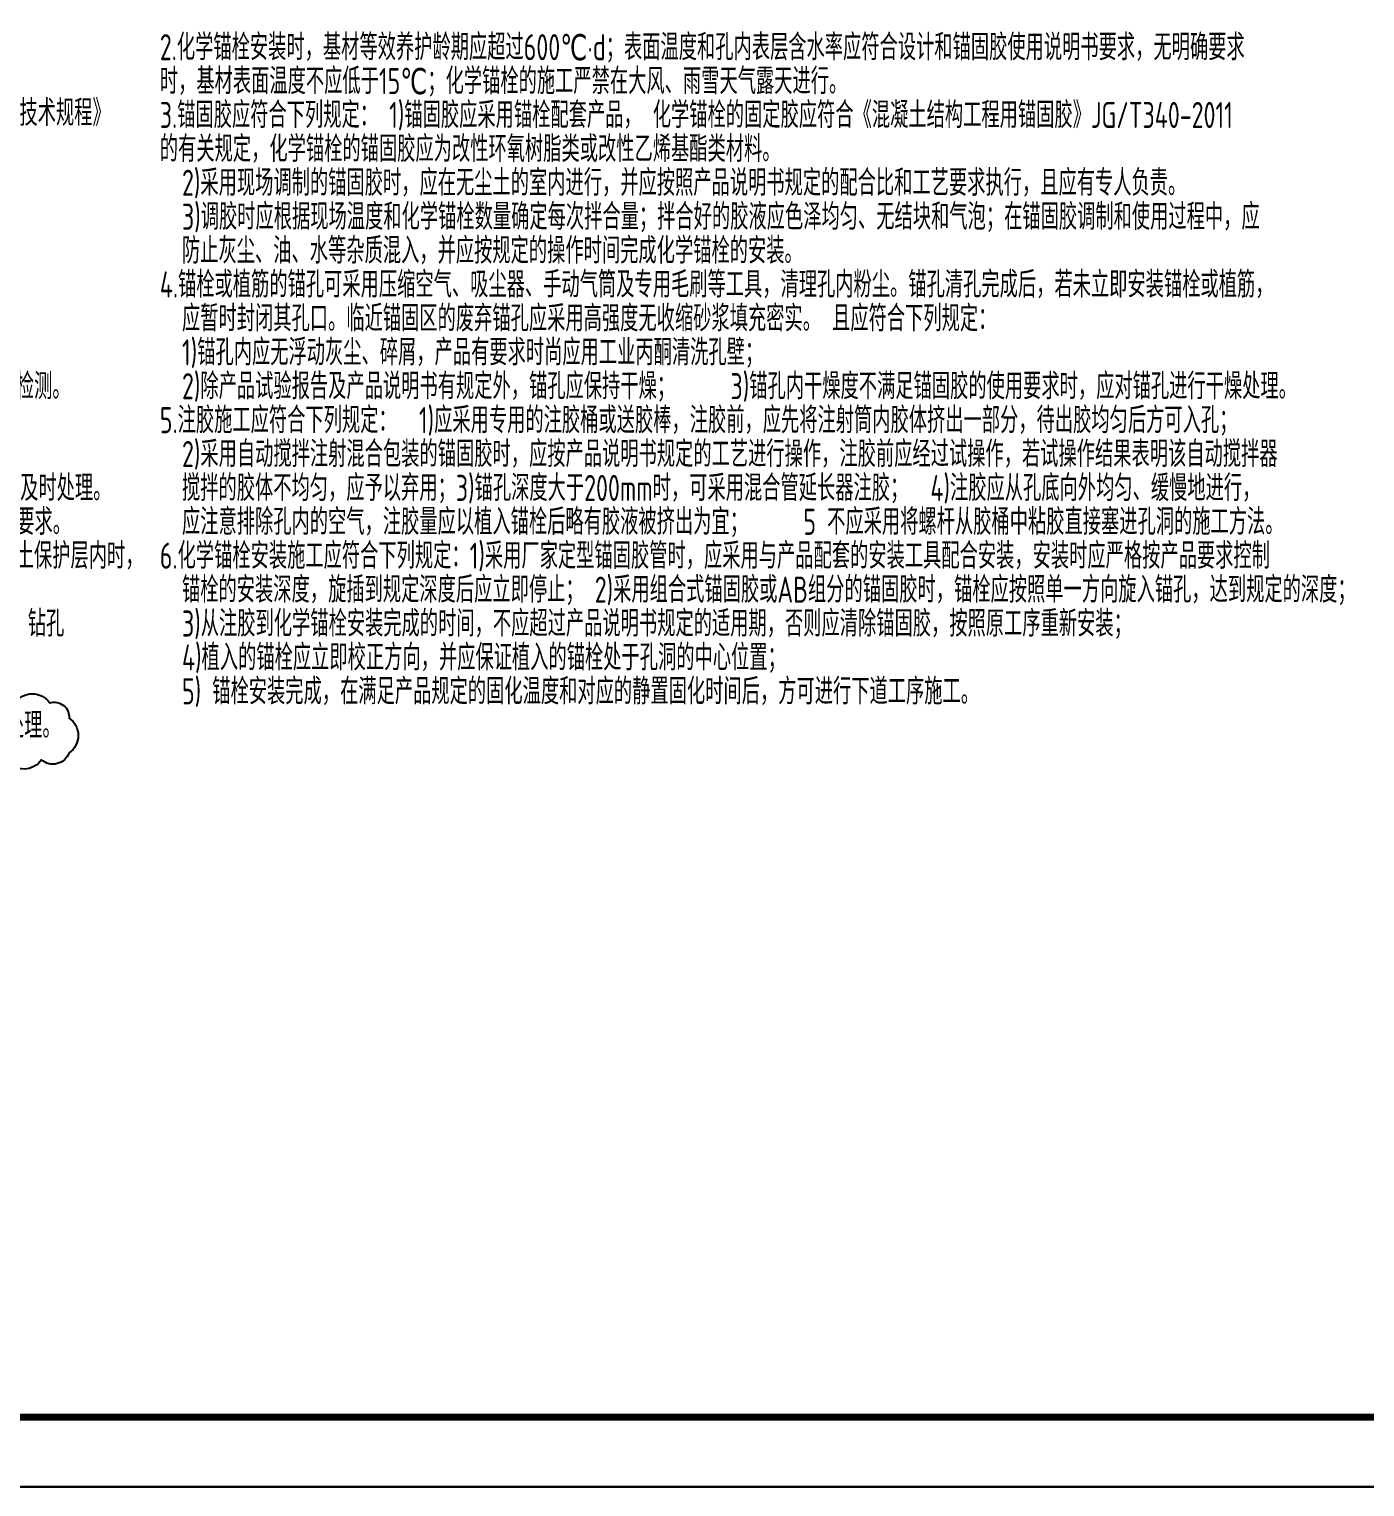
# Model space of a CAD drawing. Extents: x 498328 to 716449, y -893371 to -467753.
# Drawn here: x 580533 to 599737, y -681324 to -660364 of the extents above; entities that cross this region are included whole.
import ezdxf

# ---------------------------------------------------------------- set-up
doc = ezdxf.new("R2010")
doc.units = 0
doc.header["$LTSCALE"] = 1000
doc.layers.get('0').update_dxf_attribs({"linetype": 'CONTINUOUS'})
doc.layers.add('PUB_TITLE', color=4, linetype='CONTINUOUS')
doc.layers.add('TEXT', color=2, linetype='CONTINUOUS')
doc.layers.add('yichutu', color=7, linetype='CONTINUOUS', true_color=0xffffff, plot=False)
doc.styles.add('TSSD_NORM', font='Tssdeng.shx', dxfattribs={"width": 0.7, "bigfont": 'hztxt.shx'})

# ---------------------------------------------------------------- blocks, each defined once
blk = doc.blocks.new('A$C0D6655A2')
at = {"color": 8}
blk.add_lwpolyline([(13274, 2205, -0.520567), (13774, 2205, -0.520567), (14054, 1985, -0.520567), (14054, 1485, -0.520567), (13656, 1383, -0.520567), (13156, 1383, -0.520567)], format="xyb", dxfattribs=at)
at = {"layer": 'TEXT', "style": 'TSSD_NORM', "width": 0.7}
for s, p in [('2.化学锚栓安装时，基材等效养护龄期应超过600℃·d；表面温度和孔内表层含水率应符合设计和锚固胶使用说明书要求，无明确要求', (15357, 11445)), ('时，基材表面温度不应低于15℃；化学锚栓的施工严禁在大风、雨雪天气露天进行。  ', (15357, 10957)), ('2.本工程化学锚栓锚栓参数参见图集14G308《混凝土后锚固连接》第51页及下表执行。且应按《混凝土结构后锚固技术规程》', (-89, 10501)), ('3.锚固胶应符合下列规定： 1)锚固胶应采用锚栓配套产品， 化学锚栓的固定胶应符合《混凝土结构工程用锚固胶》JG/T340-2011', (15357, 10470)), ('的有关规定，化学锚栓的锚固胶应为改性环氧树脂类或改性乙烯基酯类材料。    ', (15357, 9982)), ('  2)采用现场调制的锚固胶时，应在无尘土的室内进行，并应按照产品说明书规定的配合比和工艺要求执行，且应有专人负责。', (15357, 9495)), ('  3)调胶时应根据现场温度和化学锚栓数量确定每次拌合量；拌合好的胶液应色泽均匀、无结块和气泡；在锚固胶调制和使用过程中，应', (15357, 9007)), ('  防止灰尘、油、水等杂质混入，并应按规定的操作时间完成化学锚栓的安装。', (15357, 8520)), ('4.锚栓或植筋的锚孔可采用压缩空气、吸尘器、手动气筒及专用毛刷等工具，清理孔内粉尘。锚孔清孔完成后，若未立即安装锚栓或植筋，', (15357, 8032)), ('  应暂时封闭其孔口。临近锚固区的废弃锚孔应采用高强度无收缩砂浆填充密实。 且应符合下列规定：', (15357, 7545)), ('  1)锚孔内应无浮动灰尘、碎屑，产品有要求时尚应用工业丙酮清洗孔壁；  ', (15357, 7057)), ('3.风化混凝土、损裂混凝土、不密实混凝土、结构抹灰层、装饰层等均不得作为锚固基材，施工前必须对基层混凝土检测。', (-89, 6570)), ('  2)除产品试验报告及产品说明书有规定外，锚孔应保持干燥；     3)锚孔内干燥度不满足锚固胶的使用要求时，应对锚孔进行干燥处理。', (15357, 6570)), ('5.注胶施工应符合下列规定：  1)应采用专用的注胶桶或送胶棒，注胶前，应先将注射筒内胶体挤出一部分，待出胶均匀后方可入孔； ', (15357, 6082)), ('  2)采用自动搅拌注射混合包装的锚固胶时，应按产品说明书规定的工艺进行操作，注胶前应经过试操作，若试操作结果表明该自动搅拌器', (15357, 5595)), ('5.群锚锚栓最小间距s和最小边距c，应根据锚栓产品的认证报告确定；如设计值与产品认证报告不符时，应通知设计及时处理。', (-89, 5107)), ('  搅拌的胶体不均匀，应予以弃用；3)锚孔深度大于200mm时，可采用混合管延长器注胶；  4)注胶应从孔底向外均匀、缓慢地进行，', (15357, 5107)), ('6.未注明的其它要求，详见图集14G308《混凝土后锚固连接》及《混凝土结构后锚固技术规程》JGJ145-2013的要求。', (-89, 4620)), ('  应注意排除孔内的空气，注胶量应以植入锚栓后略有胶液被挤出为宜；     5 不应采用将螺杆从胶桶中粘胶直接塞进孔洞的施工方法。', (15357, 4620)), ('7.锚栓或植筋施工前，宜检测基材原钢筋的位置，钻孔不得损伤原钢筋。当设计孔位与钢筋相碰或锚栓完全处于混凝土保护层内时，', (-89, 4132)), ('6.化学锚栓安装施工应符合下列规定：1)采用厂家定型锚固胶管时，应采用与产品配套的安装工具配合安装，安装时应严格按产品要求控制', (15357, 4132)), ('  锚栓的安装深度，旋插到规定深度后应立即停止； 2)采用组合式锚固胶或AB组分的锚固胶时，锚栓应按照单一方向旋入锚孔，达到规定的深度；', (15357, 3645)), ('8.施工允许偏差：钻孔深度允许偏差应为+10mm，锚孔垂直度允许偏差%%P2%%%、锚孔位置%%P5%%%、直径允许偏差+0.3，钻孔', (-89, 3157)), ('  3)从注胶到化学锚栓安装完成的时间，不应超过产品说明书规定的适用期，否则应清除锚固胶，按照原工序重新安装；', (15357, 3157)), ('  4)植入的锚栓应立即校正方向，并应保证植入的锚栓处于孔洞的中心位置；', (15357, 2670)), ('  5) 锚栓安装完成，在满足产品规定的固化温度和对应的静置固化时间后，方可进行下道工序施工。 ', (15357, 2182)), ('10.对化学锚栓，应定期检查其工作状态，检查的时间每五年一次，如发现出现异常情况，应及时通知相关单位进行处理。', (-89, 1695))]:
    blk.add_text(s, height=375, dxfattribs=at).set_placement(p)
blk = doc.blocks.new('yct-841-594-84100-59400-100-1000.0')
at = {"layer": 'yichutu', "color": 7, "true_color": 0xffffff}
blk.add_lwpolyline([(0, 0), (0, 59400), (84100, 59400), (84100, 0)], close=True, dxfattribs=at)

msp = doc.modelspace()

# ---------------------------------------------------------------- linework, layer by layer
at = {"layer": 'PUB_TITLE'}
msp.add_lwpolyline([(526900.9, -681323.8), (611000.9, -681323.8), (611000.9, -621923.8), (526900.9, -621923.8)], close=True, dxfattribs=at)
msp.add_lwpolyline([(526900.9, -681323.8), (611000.9, -681323.8), (611000.9, -621923.8), (526900.9, -621923.8)], close=True, dxfattribs=at)
at = {"layer": 'PUB_TITLE', "const_width": 100}
msp.add_lwpolyline([(529400.9, -680323.8), (610000.9, -680323.8), (610000.9, -622923.8), (529400.9, -622923.8)], close=True, dxfattribs=at)
msp.add_lwpolyline([(529400.9, -680323.8), (610000.9, -680323.8), (610000.9, -622923.8), (529400.9, -622923.8)], close=True, dxfattribs=at)

# ---------------------------------------------------------------- block references
msp.add_blockref('A$C0D6655A2', (567054.7, -672255))
at = {"layer": 'yichutu'}
msp.add_blockref('yct-841-594-84100-59400-100-1000.0', (526900.9, -681323.8), dxfattribs=at)

doc.saveas('drawing.dxf')
